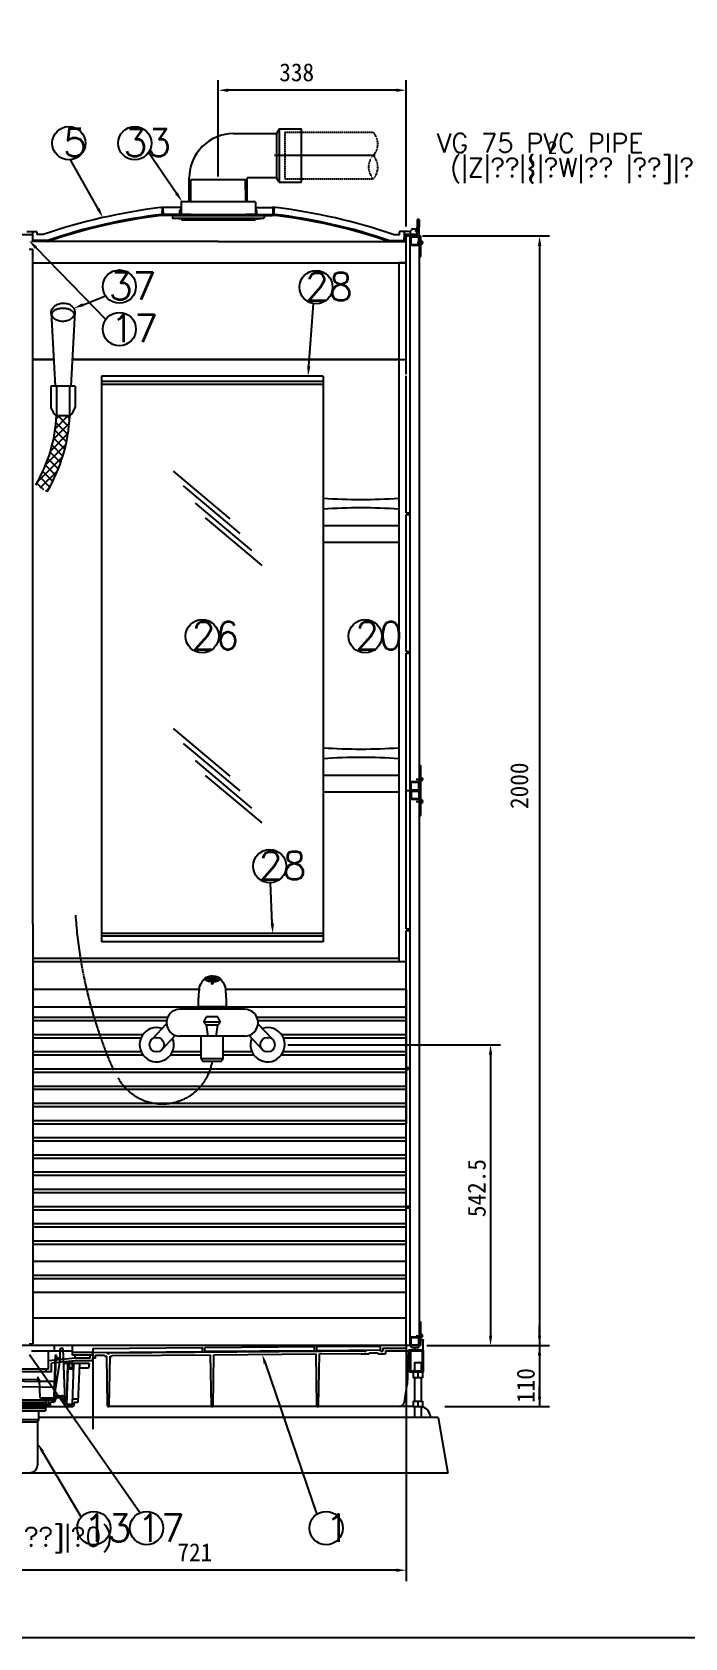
# Model space of a CAD drawing. Header units: inches. Extents: x -1249499 to 290957, y -589671 to 1013543.
# Drawn here: x -871148 to -869970, y 302152 to 305047 of the extents above; entities that cross this region are included whole.
import ezdxf

# ---------------------------------------------------------------- set-up
doc = ezdxf.new("R2010")
doc.units = ezdxf.units.IN
doc.header["$MEASUREMENT"] = 0
doc.linetypes.add('CEN2', pattern=[4.3, 4, -0.15, 0, -0.15])
doc.linetypes.add('DIVIDE', pattern=[1.25, 0.5, -0.25, 0, -0.25, 0, -0.25])
doc.layers.add('DIM', color=1, linetype='Continuous')
doc.layers.add('PARTLIST', color=6, linetype='Continuous')
doc.styles.add('HSG', font='SIMPLEX', dxfattribs={"width": 0.75, "bigfont": 'HSG2'})
doc.styles.get("Standard").update_dxf_attribs({"font": 'DotumChe.ttf'})

# ---------------------------------------------------------------- blocks, each defined once
blk = doc.blocks.new('*X1193')
at = {"color": 0}
for p, q in [((1094, 2525.9), (1098.1, 2530)), ((1095.2, 2511.2), (1114.1, 2530)), ((1119.8, 2507.7), (1097.4, 2530)), ((1118.1, 2525.3), (1113.3, 2530)), ((1123, 2488.5), (1094.7, 2516.9)), ((1128.3, 2467.4), (1096.8, 2498.8)), ((1097.1, 2497.1), (1118.6, 2518.7)), ((1099.5, 2483.7), (1120.2, 2504.4)), ((1102.5, 2470.7), (1122.6, 2490.8)), ((1136.7, 2443), (1100.5, 2479.3)), ((1105.9, 2458.3), (1125.5, 2477.8)), ((1109.8, 2446.3), (1128.9, 2465.3)), ((1151.1, 2412.7), (1106.1, 2457.7)), ((1114.2, 2434.7), (1132.8, 2453.3)), ((1146.8, 2401.1), (1114.8, 2433.1)), ((1118.9, 2423.5), (1137.2, 2441.8)), ((1124, 2412.7), (1142, 2430.7)), ((1129.5, 2402.3), (1147.2, 2420)), ((1140.5, 2397.4), (1152.8, 2409.7)), ((1136.8, 2395.2), (1129.2, 2402.8))]:
    blk.add_line(p, q, dxfattribs=at)
blk = doc.blocks.new('TTC-SL2')
for p, q in [((-2.5, -45), (-2.5, 45)), ((0, 45), (-2.5, 45)), ((5.9, 20), (-6.4, 20)), ((-3.5, 16), (-3.5, 24)), ((5.9, -20), (-6.4, -20)), ((-3.5, -16), (-3.5, -24)), ((0, -45), (-2.5, -45))]:
    blk.add_line(p, q)
at = {"color": 7}
for p, q in [((-3.5, 24), (-2.5, 24)), ((-3.5, 16), (-2.5, 16)), ((-3.5, -16), (-2.5, -16)), ((-3.5, -24), (-2.5, -24))]:
    blk.add_line(p, q, dxfattribs=at)
for centre in [(-2.3, 20), (-2.3, -20)]:
    blk.add_arc(centre, 3.25, 112.3829, 247.6171, dxfattribs=at)

msp = doc.modelspace()

# ---------------------------------------------------------------- linework, layer by layer
at = {"layer": 'DIM'}
msp.add_lwpolyline([(-873198.2, 307814.5), (-866025.2, 307814.5), (-866025.2, 302152.1), (-873198.2, 302152.1)], close=True, dxfattribs=at)
at = {"layer": 'PARTLIST', "color": 4, "linetype": 'Continuous'}
for p, q in [((-870812, 304787.2), (-870812, 304960.6)), ((-870473, 304696.8), (-870473, 304960.6)), ((-870491, 304942.6), (-870794, 304942.6)), ((-870443.6, 304679.8), (-870214.2, 304679.8)), ((-870438.2, 304679.8), (-870214.2, 304679.8)), ((-870232.2, 304661.8), (-870232.2, 302569.2)), ((-870686.6, 303221.7), (-870302.7, 303221.7)), ((-870320.7, 303203.7), (-870320.7, 302697.2)), ((-870232.2, 302697.2), (-870232.2, 302715.2)), ((-870435.7, 302679.2), (-870214.2, 302679.2)), ((-870430.3, 302679.2), (-870302.7, 302679.2)), ((-870232.2, 302587.2), (-870232.2, 302605.2)), ((-870403.4, 302569.2), (-870214.2, 302569.2)), ((-870491, 302274.1), (-871175.7, 302274.1))]:
    msp.add_line(p, q, dxfattribs=at)
at = {"layer": 'PARTLIST'}
for p, q in [((-870702.1, 304872.8), (-870706.9, 304864.5)), ((-870702.1, 304872.8), (-870702.1, 304776.8)), ((-870702.1, 304872.8), (-870662.1, 304872.8)), ((-870662.1, 304776.8), (-870662.1, 304872.8)), ((-870784.3, 304864.5), (-870706.9, 304864.5)), ((-870706.9, 304864.5), (-870706.9, 304785.1)), ((-870864.3, 304741.8), (-870864.3, 304784.5)), ((-870861.5, 304741.8), (-870861.3, 304781.8)), ((-870861.3, 304781.8), (-870762.8, 304781.8)), ((-870762.5, 304741.8), (-870762.8, 304781.8)), ((-870759.8, 304741.8), (-870759.8, 304784.1)), ((-870758.8, 304785.1), (-870706.9, 304785.1)), ((-870702.1, 304776.8), (-870706.9, 304785.1)), ((-870702.1, 304776.8), (-870662.1, 304776.8)), ((-870879, 304731.3), (-870909.1, 304731.3)), ((-870879, 304740.8), (-870879, 304718.8)), ((-870878, 304741.8), (-870746, 304741.8)), ((-870864.3, 304741.8), (-870759.8, 304741.8)), ((-870745, 304740.8), (-870745, 304718.8)), ((-870745, 304731.3), (-870715, 304731.3)), ((-870881.5, 304718.8), (-870911, 304718.8)), ((-870812, 304716.8), (-870909.1, 304716.8)), ((-870881.5, 304718.8), (-870894.5, 304718.8)), ((-870881.5, 304718.8), (-870894.5, 304718.8)), ((-870894.5, 304716.8), (-870729.5, 304716.8)), ((-870894.5, 304716.8), (-870894.5, 304712.3)), ((-870878, 304709.9), (-870894.1, 304711.8)), ((-870893.5, 304711.8), (-870730.1, 304711.8)), ((-870880.2, 304726.8), (-870880.9, 304726.8)), ((-870880.2, 304726.8), (-870880.9, 304726.8)), ((-870861.2, 304718.8), (-870879.5, 304718.8)), ((-870861.2, 304718.8), (-870879.5, 304718.8)), ((-870879.5, 304718.8), (-870812, 304718.8)), ((-870879.5, 304718.8), (-870812, 304718.8)), ((-870878, 304709.9), (-870746, 304709.9)), ((-870747, 304708.5), (-870877, 304708.5)), ((-870812, 304718.8), (-870744.5, 304718.8)), ((-870812, 304718.8), (-870744.5, 304718.8)), ((-870812, 304716.8), (-870715, 304716.8)), ((-870744.5, 304718.8), (-870762.5, 304718.8)), ((-870744.5, 304718.8), (-870762.5, 304718.8)), ((-870762.2, 304718.8), (-870744.5, 304718.8)), ((-870762.2, 304718.8), (-870744.5, 304718.8)), ((-870746, 304709.9), (-870730, 304711.8)), ((-870746, 304709.9), (-870746, 304709.5)), ((-870743.9, 304726.8), (-870743.2, 304726.8)), ((-870743.9, 304726.8), (-870743.2, 304726.8)), ((-870742.5, 304718.8), (-870713, 304718.8)), ((-870729.5, 304716.8), (-870729.5, 304712.3)), ((-871170.6, 304682.8), (-871147.3, 304682.8)), ((-871157.4, 304687.8), (-871140, 304687.8)), ((-871119.9, 304671.8), (-871147.1, 304671.8)), ((-871127.8, 304682.3), (-871138, 304682.3)), ((-870504.2, 304671.8), (-870477, 304671.8)), ((-870496.3, 304682.3), (-870486, 304682.3)), ((-870467.4, 304687.8), (-870484, 304687.8)), ((-870453.5, 304682.8), (-870476.8, 304682.8)), ((-870452, 304679.8), (-870473.9, 304679.8)), ((-870473, 304430.7), (-870473, 304679.2)), ((-870446.5, 304679.2), (-870473, 304679.2)), ((-870466, 302679.2), (-870466, 304679.2)), ((-870460.8, 304692.8), (-870455.8, 304692.8)), ((-870453.4, 304687.8), (-870455.9, 304687.8)), ((-870449, 302679.2), (-870449, 304679.2)), ((-870446.5, 304642.6), (-870446.5, 304679.2)), ((-870445.5, 304671.6), (-870445.5, 304663.6)), ((-871153.5, 304656), (-871146.5, 304656)), ((-871120, 304669.8), (-871149, 304669.8)), ((-871146.5, 303438.9), (-871146.5, 304656)), ((-870812, 304669.8), (-871120, 304669.8)), ((-870812, 304669.8), (-870504, 304669.8)), ((-870504, 304669.8), (-870475, 304669.8)), ((-870441.4, 304667.6), (-870453.1, 304667.6)), ((-870449, 304642.6), (-870446.5, 304642.6)), ((-871146.5, 304631.2), (-870473, 304631.2)), ((-870486, 304631.2), (-870486, 303371.2)), ((-870473, 304631.2), (-870486, 304631.2)), ((-871109, 304457.2), (-871146.5, 304457.2)), ((-871146.5, 304457.2), (-871109, 304457.2)), ((-871075.4, 304457.2), (-870473, 304457.2)), ((-870486, 304457.2), (-871075.4, 304457.2)), ((-870623, 304427.2), (-871023, 304427.2)), ((-871023, 304427.2), (-871023, 303407.2)), ((-870623, 304427.2), (-870623, 303407.2)), ((-870473, 304180.7), (-870473, 304427.7)), ((-870486, 304157.2), (-870623, 304157.2)), ((-870473, 303930.7), (-870473, 304177.7)), ((-870486, 304127.2), (-870623, 304127.2)), ((-870473, 303430.7), (-870473, 303927.7)), ((-870486, 303707.2), (-870623, 303707.2)), ((-870486, 303677.2), (-870623, 303677.2)), ((-871146.5, 303438.9), (-871146.5, 302682.2)), ((-870473, 303180.7), (-870473, 303427.7)), ((-870623, 303407.2), (-871023, 303407.2)), ((-870486, 303377.2), (-871146.5, 303377.2)), ((-870473, 303371.2), (-870486, 303371.2)), ((-870810.1, 303341.9), (-870835.1, 303341.9)), ((-870809.5, 303338.9), (-870835.1, 303338.9)), ((-870846.1, 303321.2), (-871146.5, 303321.2)), ((-870473, 303321.2), (-870799.2, 303321.2)), ((-871146.5, 303290.2), (-870473, 303290.2)), ((-870764.5, 303285.5), (-870881.4, 303285.5)), ((-870847.7, 303290.6), (-870797.7, 303290.6)), ((-870844.7, 303290.6), (-870844.7, 303285.5)), ((-870800.7, 303290.6), (-870800.7, 303285.5)), ((-870930.9, 303232.1), (-870905.5, 303259.3)), ((-870838, 303262.1), (-870833, 303272.1)), ((-870833, 303257.1), (-870838, 303262.1)), ((-870808, 303262.1), (-870838, 303262.1)), ((-870813, 303272.1), (-870833, 303272.1)), ((-870830, 303237.1), (-870833, 303257.1)), ((-870813, 303257.1), (-870833, 303257.1)), ((-870816, 303237.1), (-870813, 303257.1)), ((-870808, 303262.1), (-870813, 303272.1)), ((-870813, 303257.1), (-870808, 303262.1)), ((-870715, 303232.1), (-870740.4, 303259.3)), ((-870915, 303211.4), (-870889.6, 303238.5)), ((-870764.5, 303237.1), (-870881.4, 303237.1)), ((-870843, 303196.2), (-870843, 303237.1)), ((-870803, 303196.2), (-870803, 303237.1)), ((-870730.9, 303211.4), (-870756.3, 303238.5)), ((-870803, 303196.2), (-870843, 303196.2)), ((-870843, 303196.2), (-870839, 303191.2)), ((-870803, 303196.2), (-870807, 303191.2)), ((-870807, 303191.2), (-870839, 303191.2)), ((-870473, 302930.7), (-870473, 303177.7)), ((-870473, 302679.2), (-870473, 302927.7)), ((-870449, 302721.8), (-870446.5, 302721.8)), ((-870446.4, 302680.1), (-870446.5, 302721.8)), ((-871153.5, 302682.2), (-871146.5, 302682.2)), ((-871038.3, 302673.7), (-871038.3, 302528.4)), ((-870449, 302679.2), (-870473, 302679.2)), ((-870454.8, 302696.8), (-870442.5, 302696.8)), ((-870445.4, 302692.8), (-870445.4, 302700.8)), ((-871264.7, 302575.7), (-871122.7, 302575.7)), ((-871263.7, 302572.7), (-871123.7, 302572.7)), ((-871263.7, 302569.2), (-871123.7, 302569.2)), ((-871263.7, 302566.2), (-871123.7, 302566.2)), ((-871263.7, 302561.7), (-871123.7, 302561.7)), ((-871262.7, 302580.2), (-871124.7, 302580.2)), ((-871136.2, 302561.7), (-871136.2, 302545.7)), ((-871135.7, 302571.7), (-871135.7, 302570.2)), ((-871123.7, 302575.7), (-871123.7, 302572.7)), ((-871123.7, 302569.2), (-871123.7, 302566.2)), ((-871123.7, 302566.2), (-871123.7, 302561.7)), ((-871122.7, 302575.7), (-871122.7, 302578.2)), ((-870460.5, 302569.2), (-870443.5, 302569.2)), ((-871251.2, 302545.7), (-871136.2, 302545.7)), ((-871249.2, 302541.7), (-871138.2, 302541.7)), ((-871136.2, 302545.7), (-871138.2, 302541.7)), ((-871138.2, 302541.7), (-871138.2, 302463.2)), ((-870415.5, 302549.2), (-871136.2, 302549.2)), ((-870446, 302549.2), (-870458, 302549.2)), ((-870415.5, 302549.2), (-870397.5, 302449.2)), ((-870397.5, 302449.2), (-872636.6, 302449.2))]:
    msp.add_line(p, q, dxfattribs=at)
at = {"layer": 'PARTLIST', "color": 5, "linetype": 'DIVIDE'}
for p, q in [((-870692.1, 304866.8), (-870532.4, 304866.8)), ((-870692.1, 304866.8), (-870692.1, 304782.9)), ((-870692.1, 304782.9), (-870532.4, 304782.9))]:
    msp.add_line(p, q, dxfattribs=at)
at = {"layer": 'PARTLIST', "color": 1, "linetype": 'CEN2'}
msp.add_line((-870529.2, 304824.8), (-870710.5, 304824.8), dxfattribs=at)
at = {"layer": 'PARTLIST', "color": 7}
for p, q in [((-870913, 304718.7), (-870912.8, 304730.8)), ((-870911, 304718.8), (-870911.2, 304730.8)), ((-870713, 304718.8), (-870712.8, 304730.8)), ((-870711, 304718.7), (-870711.2, 304730.8)), ((-870881.5, 304718.8), (-870881.4, 304726.4)), ((-870881.5, 304718.8), (-870881.4, 304726.4)), ((-870879, 304726.8), (-870880.9, 304726.8)), ((-870879, 304726.8), (-870880.9, 304726.8)), ((-870879.5, 304718.8), (-870879.7, 304726.4)), ((-870879.5, 304718.8), (-870879.7, 304726.4)), ((-870743.2, 304726.8), (-870745, 304726.8)), ((-870743.2, 304726.8), (-870745, 304726.8)), ((-870744.5, 304718.8), (-870744.4, 304726.4)), ((-870744.5, 304718.8), (-870744.4, 304726.4)), ((-870742.5, 304718.8), (-870742.7, 304726.4)), ((-870742.5, 304718.8), (-870742.7, 304726.4)), ((-870453, 304709.8), (-870453.5, 304682.8)), ((-870449.5, 304709.8), (-870453, 304709.8)), ((-870449.5, 304709.8), (-870450, 304681.8)), ((-871147.5, 304687.8), (-871147.4, 304682.8)), ((-871147.3, 304682.8), (-871147.1, 304671.8)), ((-870476.8, 304682.8), (-870477, 304671.8)), ((-870476.5, 304687.8), (-870476.6, 304682.8)), ((-870473.9, 304679.8), (-870474, 304670.8)), ((-870465.5, 304688.2), (-870465.4, 304682.8)), ((-870463.4, 304691.4), (-870464.7, 304689.3)), ((-870455.8, 304692.8), (-870455.9, 304687.8)), ((-870445.5, 304663.6), (-870446.5, 304663.6)), ((-871113.3, 304541.2), (-871106.5, 304408.8)), ((-871071, 304543.3), (-871077.9, 304408.8)), ((-870473, 303680.2), (-870449, 303680.2)), ((-870486, 303377.2), (-871146.5, 303377.2)), ((-870473, 303371.2), (-871146.5, 303371.2)), ((-870473, 303321.2), (-870473, 303377.2)), ((-870846.1, 303321.2), (-871146.5, 303321.2)), ((-870473, 303321.2), (-870799.2, 303321.2)), ((-871146.5, 302729.2), (-870473, 302729.2)), ((-871080.6, 302679.2), (-872073.1, 302679.2)), ((-871080.8, 302679.2), (-871311.9, 302679.2)), ((-870471.5, 302679.2), (-871149, 302679.2)), ((-871108.2, 302679.2), (-871108.2, 302669.2)), ((-871097.5, 302656.2), (-871097.1, 302673.2)), ((-871093.4, 302674.2), (-871096.1, 302674.2)), ((-871092.4, 302673.3), (-871089.2, 302580.2)), ((-871075.3, 302661.7), (-871075.3, 302679.2)), ((-870515, 302674.3), (-870473.1, 302674.7)), ((-870515, 302674.3), (-870515, 302669.3)), ((-870473, 302679.2), (-870473.1, 302674.7)), ((-870446.5, 302679.2), (-870471.5, 302679.2)), ((-870463, 302675.2), (-870464.5, 302679.2)), ((-870451, 302675.2), (-870463, 302675.2)), ((-870458.2, 302674), (-870458.2, 302675.2)), ((-870455.8, 302674), (-870458.2, 302674)), ((-870455.8, 302674), (-870455.8, 302675.2)), ((-870451, 302675.2), (-870449.5, 302679.2)), ((-870446.5, 302679.2), (-870446.5, 302689.2)), ((-870442, 302689.2), (-870446.5, 302689.2)), ((-870445.4, 302700.8), (-870446.4, 302700.8)), ((-870445.4, 302692.8), (-870446.4, 302692.8)), ((-870442, 302671.2), (-870442, 302689.2)), ((-871075.3, 302669.2), (-871149, 302669.2)), ((-871118.2, 302651.7), (-871118.2, 302669.2)), ((-871070.3, 302656.7), (-871118.2, 302651.7)), ((-871070.1, 302651.7), (-871113.2, 302647.2)), ((-871106.5, 302660.7), (-871109, 302585.7)), ((-871097.5, 302656.2), (-871109, 302584.6)), ((-871105, 302659.2), (-871106.8, 302605.7)), ((-871104, 302661.2), (-871106, 302661.2)), ((-871103.5, 302659.7), (-871104.5, 302659.7)), ((-871103.5, 302656.4), (-871103.5, 302660.7)), ((-871097.7, 302656.2), (-871103.3, 302656.2)), ((-871084.6, 302646.7), (-871091.4, 302646.7)), ((-871085.4, 302577.8), (-871083.2, 302645.7)), ((-871082.9, 302638.2), (-871083.1, 302645.3)), ((-871080.3, 302638.7), (-871080.3, 302650.6)), ((-871045.1, 302646.7), (-871079.3, 302646.7)), ((-871038.3, 302666.7), (-871075.3, 302666.7)), ((-871070.3, 302661.7), (-871075.3, 302661.7)), ((-871075.3, 302638.7), (-871075.3, 302651.2)), ((-871075.1, 302574.2), (-871072.5, 302645.3)), ((-871070.3, 302656.7), (-871070.3, 302661.7)), ((-871038.3, 302661.7), (-871070.3, 302661.7)), ((-871043.3, 302656.7), (-871070.3, 302656.7)), ((-871038.3, 302651.7), (-871070.1, 302651.7)), ((-871062.7, 302646.7), (-871065.2, 302576.7)), ((-871045.1, 302646.7), (-871046.1, 302638.2)), ((-871043.3, 302656.7), (-871043.3, 302661.7)), ((-871038.3, 302666.7), (-870840.3, 302668.7)), ((-871038.3, 302661.7), (-871038.3, 302666.7)), ((-871038.3, 302651.7), (-871038.3, 302656.7)), ((-871033.3, 302656.7), (-871038.3, 302656.7)), ((-871033.3, 302661.8), (-871017.3, 302661.9)), ((-871033.3, 302656.7), (-871033.3, 302661.8)), ((-871017.3, 302659.9), (-871013.3, 302659.9)), ((-871011.8, 302570.7), (-871013.3, 302659.9)), ((-871012.3, 302664.9), (-871008.3, 302665)), ((-871008.8, 302570.7), (-871007.3, 302660)), ((-871008.3, 302666), (-870549, 302670)), ((-871007.3, 302660), (-871003.3, 302660)), ((-871003.3, 302661), (-870825.9, 302662.6)), ((-870836.3, 302668.8), (-870638.3, 302670.5)), ((-870824.4, 302570.7), (-870825.9, 302662.6)), ((-870821.5, 302570.7), (-870820, 302662.6)), ((-870820, 302662.6), (-870635.4, 302664.3)), ((-870633.9, 302570.7), (-870635.5, 302664.5)), ((-870634.3, 302670.5), (-870519, 302671.3)), ((-870631, 302570.7), (-870629.5, 302664.5)), ((-870629.5, 302664.3), (-870554, 302665)), ((-870554, 302665), (-870554, 302664)), ((-870554, 302664), (-870540, 302664.1)), ((-870549, 302670), (-870549, 302669)), ((-870549, 302669), (-870545, 302669)), ((-870545, 302671), (-870545, 302669)), ((-870540, 302666.1), (-870524, 302666.2)), ((-870540, 302666.1), (-870540, 302664.1)), ((-870524, 302666.2), (-870524, 302664.2)), ((-870524, 302664.2), (-870510, 302664.4)), ((-870519, 302671.3), (-870519, 302669.3)), ((-870519, 302669.3), (-870515, 302669.3)), ((-870510, 302669.4), (-870468.9, 302669.7)), ((-870510, 302669.4), (-870510, 302664.4)), ((-870468.7, 302671.2), (-870470.9, 302609.2)), ((-870442, 302671.2), (-870468.7, 302671.2)), ((-870467, 302671.2), (-870467, 302631.2)), ((-870444.1, 302669.1), (-870464.9, 302669.1)), ((-870464.9, 302669.1), (-870464.9, 302633.3)), ((-870458, 302648.7), (-870446, 302648.7)), ((-870458, 302648.7), (-870458, 302633.3)), ((-870446, 302648.7), (-870446, 302633.3)), ((-870444.1, 302669.1), (-870444.1, 302633.3)), ((-870442, 302671.2), (-870442, 302631.2)), ((-871293, 302620.4), (-871135.9, 302617.8)), ((-871113.2, 302631.7), (-871273, 302631.7)), ((-871118.2, 302636.7), (-871268, 302636.7)), ((-871123.2, 302631.9), (-871263.2, 302631.9)), ((-871237.5, 302616.5), (-871135.8, 302614.7)), ((-871133.3, 302585.7), (-871134.4, 302616.3)), ((-871123.2, 302636.7), (-871123.2, 302631.9)), ((-871085.1, 302573.7), (-871082.8, 302637.7)), ((-871074.3, 302636.7), (-871081.4, 302636.7)), ((-871075.3, 302638.7), (-871080.3, 302638.7)), ((-871046.1, 302638.2), (-871063, 302638.2)), ((-870442, 302631.2), (-870467, 302631.2)), ((-870444.1, 302633.3), (-870464.9, 302633.3)), ((-870460.5, 302631.2), (-870460.5, 302621.2)), ((-870443.5, 302621.2), (-870460.5, 302621.2)), ((-870458, 302621.2), (-870458, 302579.2)), ((-870452, 302631.2), (-870452, 302621.2)), ((-870446, 302621.2), (-870446, 302579.2)), ((-870443.5, 302631.2), (-870443.5, 302621.2)), ((-871293.2, 302607.6), (-871134, 302604.9)), ((-871109.5, 302614.2), (-871132.9, 302614.2)), ((-871132.6, 302604.7), (-871109.9, 302604.3)), ((-871108.4, 302604.2), (-871108.4, 302604.2)), ((-871108, 302614.2), (-871108.1, 302614.2)), ((-871104.1, 302588.8), (-871094.3, 302588.8)), ((-870475.9, 302577.6), (-870470.9, 302609.2)), ((-872566.8, 302569.2), (-871076.6, 302569.2)), ((-871118.7, 302569.2), (-871273.7, 302569.2)), ((-871118.7, 302569.2), (-871273.7, 302569.2)), ((-871117.2, 302580.7), (-871270.2, 302580.7)), ((-871146.2, 302569.7), (-871194.2, 302569.7)), ((-871136.2, 302569.4), (-871146.2, 302569.4)), ((-871136.2, 302569.4), (-871136.2, 302572.2)), ((-871118.7, 302572.7), (-871135.7, 302572.7)), ((-871110.5, 302584.2), (-871131.8, 302584.2)), ((-871110.2, 302580.7), (-871117.2, 302580.7)), ((-871110.2, 302577.2), (-871114.7, 302577.2)), ((-871109.1, 302583.9), (-871109.2, 302581.7)), ((-871109.1, 302583.9), (-871109.2, 302581.7)), ((-871105.6, 302584.3), (-871105.7, 302581.6)), ((-871104.6, 302585.3), (-871093.8, 302585.3)), ((-871092.8, 302584.3), (-871092.7, 302580.1)), ((-871088.7, 302574), (-871088.7, 302574.6)), ((-871086.8, 302578.8), (-871087.7, 302578.8)), ((-871085.2, 302574.2), (-871085.3, 302577.3)), ((-871076.6, 302572.7), (-871083.7, 302572.7)), ((-871076.6, 302569.2), (-871083.7, 302569.2)), ((-871065, 302582.7), (-871073.3, 302582.7)), ((-871071.6, 302574), (-871071.5, 302575.8)), ((-871065.2, 302576.7), (-871070.5, 302576.7)), ((-870460.5, 302569.2), (-871010.3, 302569.2)), ((-870460.5, 302579.2), (-870443.5, 302579.2)), ((-870460.5, 302579.2), (-870460.5, 302569.2)), ((-870460.5, 302569.2), (-870443.5, 302569.2)), ((-870458, 302569.2), (-870458, 302549.2)), ((-870452, 302579.2), (-870452, 302569.2)), ((-870446, 302569.2), (-870446, 302549.2)), ((-870443.5, 302579.2), (-870443.5, 302569.2)), ((-870446, 302549.2), (-870458, 302549.2))]:
    msp.add_line(p, q, dxfattribs=at)
at = {"layer": 'PARTLIST', "color": 4}
for p, q in [((-871139, 304683.3), (-871139, 304686.8)), ((-870485, 304683.3), (-870485, 304686.8)), ((-870465, 304663.2), (-870465, 304679.2)), ((-870463.8, 304678), (-870450.2, 304678)), ((-870463.8, 304664.4), (-870463.8, 304678)), ((-870450.2, 304664.4), (-870450.2, 304678)), ((-870465, 304663.2), (-870449, 304663.2)), ((-870463.8, 304664.4), (-870450.2, 304664.4)), ((-870623, 304412.2), (-871023, 304412.2)), ((-870465, 303696.2), (-870449, 303696.2)), ((-870465, 303680.2), (-870465, 303696.2)), ((-870463.8, 303695), (-870450.2, 303695)), ((-870463.8, 303681.4), (-870463.8, 303695)), ((-870450.2, 303681.4), (-870450.2, 303695)), ((-870465, 303680.2), (-870465, 303664.2)), ((-870465, 303664.2), (-870449, 303664.2)), ((-870463.8, 303681.4), (-870450.2, 303681.4)), ((-870463.8, 303679), (-870450.2, 303679)), ((-870463.8, 303679), (-870463.8, 303665.4)), ((-870463.8, 303665.4), (-870450.2, 303665.4)), ((-870450.2, 303679), (-870450.2, 303665.4)), ((-870623, 303422.2), (-871023, 303422.2)), ((-870473, 302679.2), (-870473, 302254.3)), ((-870465, 302695.2), (-870449, 302695.2)), ((-870465, 302679.2), (-870465, 302695.2)), ((-870463.8, 302694), (-870450.2, 302694)), ((-870463.8, 302680.4), (-870463.8, 302694)), ((-870463.8, 302680.4), (-870450.2, 302680.4)), ((-870450.2, 302680.4), (-870450.2, 302694))]:
    msp.add_line(p, q, dxfattribs=at)
at = {"layer": 'PARTLIST', "color": 1}
for p, q in [((-870623, 304417.2), (-871023, 304417.2)), ((-870623, 303417.2), (-871023, 303417.2)), ((-871146.5, 303079.2), (-870473, 303079.2)), ((-871146.5, 302831.2), (-870473, 302831.2))]:
    msp.add_line(p, q, dxfattribs=at)
at = {"layer": 'PARTLIST', "color": 7, "linetype": 'Continuous'}
for p, q in [((-871070.2, 304408.8), (-871114.2, 304408.8)), ((-871114.2, 304408.8), (-871114.2, 304370.4)), ((-871104.2, 304408.8), (-871104.2, 304355.1)), ((-871080.2, 304408.8), (-871080.2, 304355.1)), ((-871070.2, 304408.8), (-871070.2, 304370.5)), ((-871080.2, 304355.4), (-871104.2, 304355.4)), ((-870473, 303321.2), (-870473, 303079.2)), ((-871118.2, 302636.7), (-871118.2, 302651.7)), ((-871113.2, 302631.7), (-871113.2, 302647.2)), ((-871017.3, 302659.9), (-871017.3, 302661.9)), ((-871012.3, 302664.9), (-871012.3, 302666.9)), ((-871008.3, 302665), (-871008.3, 302666)), ((-871003.3, 302660), (-871003.3, 302661)), ((-871137.2, 302614.8), (-871137.2, 302622.8)), ((-871146.2, 302569.4), (-871146.2, 302569.7)), ((-871118.2, 302573.2), (-871118.2, 302579.7)), ((-871114.7, 302573.2), (-871114.7, 302577.2))]:
    msp.add_line(p, q, dxfattribs=at)
at = {"layer": 'PARTLIST', "color": 11}
for p, q in [((-870893.4, 304255.7), (-870791.3, 304170.1)), ((-870875.3, 304229.1), (-870773.1, 304143.5)), ((-870853.9, 304198.2), (-870751.8, 304112.6)), ((-870835.8, 304171.5), (-870733.7, 304085.9)), ((-870893.4, 303791.5), (-870791.3, 303705.9)), ((-870875.3, 303764.8), (-870773.1, 303679.2)), ((-870853.9, 303733.9), (-870751.8, 303648.3)), ((-870835.8, 303707.3), (-870733.7, 303621.6))]:
    msp.add_line(p, q, dxfattribs=at)
at = {"layer": 'PARTLIST', "linetype": 'ByBlock'}
for p, q in [((-870473, 304180.7), (-870466, 304180.7)), ((-870473, 304177.7), (-870466, 304177.7)), ((-870473, 303930.7), (-870466, 303930.7)), ((-870473, 303927.7), (-870466, 303927.7)), ((-870473, 303430.7), (-870466, 303430.7)), ((-870473, 303427.7), (-870466, 303427.7)), ((-870473, 303180.7), (-870466, 303180.7)), ((-870473, 303177.7), (-870466, 303177.7)), ((-870473, 302930.7), (-870466, 302930.7)), ((-870473, 302927.7), (-870466, 302927.7))]:
    msp.add_line(p, q, dxfattribs=at)
at = {"layer": 'PARTLIST', "color": 45}
for p, q in [((-871146.5, 303271.2), (-870903.5, 303271.2)), ((-871146.5, 303271.2), (-870903.5, 303271.2)), ((-871146.5, 303265.2), (-870905.3, 303265.2)), ((-871146.5, 303265.2), (-870905.3, 303265.2)), ((-870742.4, 303271.2), (-870473, 303271.2)), ((-870742.4, 303271.2), (-870577, 303271.2)), ((-870740.6, 303265.2), (-870473, 303265.2)), ((-870740.6, 303265.2), (-870577, 303265.2)), ((-871146.5, 303240.2), (-870947.8, 303240.2)), ((-871146.5, 303240.2), (-870947.8, 303240.2)), ((-871146.5, 303234.2), (-870951.3, 303234.2)), ((-871146.5, 303234.2), (-870951.3, 303234.2)), ((-870698.1, 303240.2), (-870577, 303240.2)), ((-870698.1, 303240.2), (-870473, 303240.2)), ((-870694.6, 303234.2), (-870577, 303234.2)), ((-870694.6, 303234.2), (-870473, 303234.2)), ((-871146.5, 303209.2), (-870951.3, 303209.2)), ((-871146.5, 303209.2), (-870951.3, 303209.2)), ((-871146.5, 303203.2), (-870947.8, 303203.2)), ((-871146.5, 303203.2), (-870947.8, 303203.2)), ((-870898.1, 303203.2), (-870843, 303203.2)), ((-870898.1, 303203.2), (-870843, 303203.2)), ((-870898.1, 303203.2), (-870843, 303203.2)), ((-870898.1, 303203.2), (-870843, 303203.2)), ((-870894.6, 303209.2), (-870843, 303209.2)), ((-870894.6, 303209.2), (-870843, 303209.2)), ((-870894.6, 303209.2), (-870843, 303209.2)), ((-870894.6, 303209.2), (-870843, 303209.2)), ((-870803, 303209.2), (-870751.3, 303209.2)), ((-870803, 303209.2), (-870751.3, 303209.2)), ((-870803, 303209.2), (-870751.3, 303209.2)), ((-870803, 303209.2), (-870751.3, 303209.2)), ((-870803, 303203.2), (-870747.8, 303203.2)), ((-870803, 303203.2), (-870747.8, 303203.2)), ((-870803, 303203.2), (-870747.8, 303203.2)), ((-870803, 303203.2), (-870747.8, 303203.2)), ((-870698.1, 303203.2), (-870577, 303203.2)), ((-870698.1, 303203.2), (-870473, 303203.2)), ((-870694.6, 303209.2), (-870577, 303209.2)), ((-870694.6, 303209.2), (-870473, 303209.2)), ((-871146.5, 303178.2), (-870473, 303178.2)), ((-871146.5, 303172.2), (-870473, 303172.2)), ((-871146.5, 303147.2), (-870473, 303147.2)), ((-871146.5, 303141.2), (-870473, 303141.2)), ((-871146.5, 303116.2), (-870473, 303116.2)), ((-871146.5, 303110.2), (-870473, 303110.2)), ((-871146.5, 303054.2), (-870473, 303054.2)), ((-871146.5, 303048.2), (-870473, 303048.2)), ((-871146.5, 303023.2), (-870473, 303023.2)), ((-871146.5, 303017.2), (-870473, 303017.2)), ((-871146.5, 302992.2), (-870473, 302992.2)), ((-871146.5, 302986.2), (-870473, 302986.2)), ((-871146.5, 302961.2), (-870473, 302961.2)), ((-871146.5, 302955.2), (-870473, 302955.2)), ((-871146.5, 302930.2), (-870473, 302930.2)), ((-871146.5, 302924.2), (-870473, 302924.2)), ((-871146.5, 302899.2), (-870473, 302899.2)), ((-871146.5, 302893.2), (-870473, 302893.2)), ((-871146.5, 302868.2), (-870473, 302868.2)), ((-871146.5, 302862.2), (-870473, 302862.2)), ((-871146.5, 302806.2), (-870473, 302806.2)), ((-871146.5, 302800.2), (-870473, 302800.2)), ((-871146.5, 302775.2), (-870473, 302775.2)), ((-871038.3, 302673.7), (-870840.3, 302675.7)), ((-870840.3, 302667.7), (-870840.3, 302675.7)), ((-870836.3, 302675.8), (-870638.3, 302677.5)), ((-870836.3, 302667.8), (-870836.3, 302675.8)), ((-870638.3, 302669.5), (-870638.3, 302677.5)), ((-870634.3, 302677.5), (-870519, 302678.3)), ((-870634.3, 302669.5), (-870634.3, 302677.5)), ((-870519, 302669.3), (-870519, 302678.3))]:
    msp.add_line(p, q, dxfattribs=at)
at = {"layer": 'PARTLIST', "color": 1, "linetype": 'Continuous'}
msp.add_line((-871146.5, 303085.2), (-870473, 303085.2), dxfattribs=at)
at = {"layer": 'PARTLIST', "color": 7, "linetype": 'ByBlock'}
for p, q in [((-871114.9, 302580.7), (-871114.9, 302580.7)), ((-871113.7, 302580.7), (-871113.7, 302580.7)), ((-871113.7, 302580.7), (-871113.7, 302580.7)), ((-871113.7, 302577.2), (-871113.7, 302577.2))]:
    msp.add_line(p, q, dxfattribs=at)
at = {"layer": 'PARTLIST'}
for points in [[(-871071, 304543.3, -0.122728), (-871072.2, 304537.2, -0.10545), (-871076.6, 304531.4, -0.08767), (-871083.1, 304527.5, -0.078231), (-871091.3, 304525.8, -0.078231), (-871099.7, 304526.7, -0.08767), (-871106.5, 304529.8, -0.10545), (-871111.5, 304535.2, -0.122728), (-871113.3, 304541.2, -0.122728), (-871112.1, 304547.3, -0.10545), (-871107.7, 304553.2, -0.08767), (-871101.2, 304557, -0.078231), (-871093, 304558.8, -0.078231), (-871084.6, 304557.9, -0.08767), (-871077.8, 304554.7, -0.10545), (-871072.8, 304549.4, -0.122728)], [(-870809.2, 303340, -0.201357), (-870810, 303338.3, -0.097785), (-870813.2, 303336.3, -0.054876), (-870817.1, 303335.2, -0.041727), (-870822.5, 303334.9, -0.041727), (-870827.9, 303335.4, -0.054876), (-870831.8, 303336.6, -0.097785), (-870834.9, 303338.8, -0.201357), (-870835.6, 303340.5, -0.201357), (-870834.8, 303342.2, -0.097785), (-870831.7, 303344.2, -0.054876), (-870827.7, 303345.3, -0.041727), (-870822.3, 303345.6, -0.041727), (-870816.9, 303345, -0.054876), (-870813, 303343.8, -0.097785), (-870809.9, 303341.7, -0.201357)]]:
    msp.add_lwpolyline(points, format="xyb", close=True, dxfattribs=at)
for points in [[(-871112.6, 304537.7, -0.154021), (-871111.3, 304541.9, -0.106832), (-871106.7, 304546.2, -0.07356), (-871100.5, 304548.8, -0.060096), (-871092.3, 304549.8, -0.060096), (-871084.2, 304548.8, -0.07356), (-871077.9, 304546.3, -0.106832), (-871073.3, 304542, -0.154021), (-871071.9, 304537.8, -0.154021)], [(-870847.7, 303290.6, -0.028712), (-870845.7, 303325.6, -0.083339), (-870840.3, 303336.5, -0.076478), (-870834.5, 303342.5, -0.082442)], [(-870810.4, 303342.2, -0.0714), (-870805, 303336.5, -0.083339), (-870799.7, 303325.6, -0.028712), (-870797.7, 303290.6, -0.044659)]]:
    msp.add_lwpolyline(points, format="xyb", dxfattribs=at)
at = {"layer": 'PARTLIST', "color": 4, "linetype": 'Continuous'}
for points in [[(-871028.9, 304728.7, 0), (-871078.6, 304817.2, 0)], [(-870887.5, 304756.7, 0), (-870937.8, 304830.3, 0)], [(-871141.2, 304658.9, 0), (-871014.9, 304529.5, 0)], [(-871056.1, 304555.9, 0), (-871015.5, 304571.9, 0)], [(-870648.7, 304445.2, 0), (-870640.4, 304557.9, 0)], [(-870714.5, 303440.2, 0), (-870717.9, 303513.6, 0)], [(-871152.4, 302663.3, 0), (-870952.9, 302377.8, 0)], [(-870727.1, 302646.4, 0), (-870634.4, 302374.9, 0)], [(-871129.1, 302487.8, 0), (-871059.3, 302369.7, 0)]]:
    msp.add_polyline3d(points, dxfattribs=at)
at = {"layer": 'PARTLIST'}
for centre, radius in [((-871081.7, 304847.1), 30), ((-870962.7, 304847.1), 30), ((-870990.5, 304588.5), 30), ((-870635.6, 304587.5), 30), ((-870990.5, 304512), 30), ((-870841, 303958.1), 30), ((-870547, 303958.1), 30), ((-870719.2, 303543.6), 30), ((-870822.7, 303331.9), 1.02), ((-870923, 303221.7), 13.1), ((-870723, 303221.7), 13.1), ((-871036.7, 302350.1), 30), ((-870941.4, 302350.1), 30), ((-870617.5, 302350.1), 30)]:
    msp.add_circle(centre, radius, dxfattribs=at)
for centre, radius, start, end in [((-870784.3, 304784.5), 80, 90, 180), ((-870758.8, 304784.1), 1, 90, 180), ((-870796.1, 303723.6), 1014.5, 96.829, 109.0811), ((-870909.1, 304666.8), 64.5, 92.8973, 96.829), ((-870909.1, 304666.8), 64.5, 92.3762, 92.8973), ((-870909.1, 304666.8), 64.5, 90, 92.3762), ((-870878, 304740.8), 1, 90, 180), ((-870746, 304740.8), 1, 0, 90), ((-870715, 304666.8), 64.5, 87.6238, 90), ((-870715, 304666.8), 64.5, 87.1027, 87.6238), ((-870715, 304666.8), 64.5, 83.171, 87.1027), ((-870827.9, 303723.6), 1014.5, 70.9189, 83.171), ((-870796.1, 303723.6), 1002, 96.7001, 108.85), ((-870796.1, 303723.6), 1000, 96.829, 108.8406), ((-870909.1, 304666.8), 50, 90, 96.829), ((-870894, 304712.3), 0.5, 180, 263.1915), ((-870877, 304709.5), 1, 180, 270), ((-870747, 304709.5), 1, 270, 0), ((-870730, 304712.3), 0.5, 276.8085, 0), ((-870715, 304666.8), 50, 83.171, 90), ((-870827.9, 303723.6), 1002, 71.15, 83.2999), ((-870827.9, 303723.6), 1000, 71.1594, 83.171), ((-871120, 304672.8), 3, 270, 288.8406), ((-870504, 304672.8), 3, 251.1594, 270), ((-870881.4, 303261.3), 24.2, 90, 270), ((-870764.5, 303261.3), 24.2, 270, 90), ((-870923, 303221.7), 31, 71.5548, 22.3995), ((-870723, 303221.7), 31, 157.6005, 108.4452), ((-871134.7, 302571.7), 1, 90, 180), ((-871134.7, 302570.2), 1, 180, 270), ((-871124.7, 302578.2), 2, 0, 90), ((-870450.7, 302548.7), 21.7, 1.2946, 70.4379), ((-871151.2, 302463.2), 13, 270, 0)]:
    msp.add_arc(centre, radius, start, end, dxfattribs=at)
at = {"layer": 'PARTLIST', "color": 5, "linetype": 'DIVIDE'}
for centre, start, end in [((-870554.8, 304845.8), 316.8201, 43.1799), ((-870510.1, 304803.9), 136.8201, 223.1799), ((-870554.8, 304803.9), 316.8201, 43.1799)]:
    msp.add_arc(centre, 30.7, start, end, dxfattribs=at)
at = {"layer": 'PARTLIST', "color": 7}
for centre, radius, start, end in [((-870912.3, 304730.8), 0.5, 92.8973, 179), ((-870911.7, 304730.8), 0.5, 1, 92.3762), ((-870712.3, 304730.8), 0.5, 87.6238, 179), ((-870711.7, 304730.8), 0.5, 1, 87.1027), ((-870880.9, 304726.3), 0.5, 90, 179), ((-870880.9, 304726.3), 0.5, 90, 179), ((-870880.2, 304726.3), 0.5, 1, 90), ((-870880.2, 304726.3), 0.5, 1, 90), ((-870743.9, 304726.3), 0.5, 90, 179), ((-870743.9, 304726.3), 0.5, 90, 179), ((-870743.2, 304726.3), 0.5, 1, 90), ((-870743.2, 304726.3), 0.5, 1, 90), ((-871140, 304686.8), 1, 0, 90), ((-871138, 304683.3), 1, 180, 270), ((-870486, 304683.3), 1, 270, 0), ((-870484, 304686.8), 1, 90, 180), ((-870475, 304670.8), 1, 270, 359), ((-870472.9, 304678.8), 1, 90, 179), ((-870467.2, 304690.8), 3, 270, 329.0362), ((-870460.8, 304689.8), 3, 90, 149.0362), ((-870452, 304681.8), 2, 270, 359), ((-870446.6, 304667.6), 3.25, 292.3829, 67.6171), ((-871370.7, 304367.6), 266.8, 329.2836, 357.5882), ((-871370.7, 304367.6), 290.8, 329.2836, 357.5882), ((-870554.5, 305144.4), 939.7, 265.8197, 274.1803), ((-870554.5, 303250), 939.7, 85.8197, 94.1803), ((-870554.5, 304694.4), 939.7, 265.8197, 274.1803), ((-870554.5, 302800), 939.7, 85.8197, 94.1803), ((-870472.2, 303379.2), 1.25, 126.8699, 233.1301), ((-870472.2, 303329.2), 1.25, 126.8699, 233.1301), ((-870472.2, 303279.2), 1.25, 126.8699, 233.1301), ((-870472.2, 303229.2), 1.25, 126.8699, 233.1301), ((-870472.2, 303179.2), 1.25, 126.8699, 233.1301), ((-870472.2, 303129.2), 1.25, 126.8699, 233.1301), ((-871096.1, 302673.2), 1, 90, 178.8746), ((-871093.4, 302673.2), 1, 2, 90), ((-870471.5, 302677.7), 1.5, 90, 178), ((-870446.6, 302696.8), 3.25, 292.3829, 67.6171), ((-871106, 302660.7), 0.5, 90, 178.0497), ((-871104.5, 302659.2), 0.5, 90, 178.0721), ((-871104, 302660.7), 0.5, 0.6, 90), ((-871103.3, 302656.4), 0.2, 180.6, 270), ((-871097.7, 302656.4), 0.2, 270, 358.8746), ((-871084.6, 302645.2), 1.5, 2, 90), ((-871079.3, 302648.2), 1.5, 180, 270), ((-871071, 302645.2), 1.5, 90, 178), ((-871071, 302645.2), 1.5, 90, 178), ((-871135.9, 302616.3), 1.5, 2, 89.0236), ((-871135.8, 302613.2), 1.5, 2, 89.0236), ((-871132.9, 302615.7), 1.5, 182, 270), ((-871109.5, 302615.7), 1.5, 270, 346.5133), ((-871081.4, 302638.2), 1.5, 182, 270), ((-871074.3, 302638.2), 1.5, 270, 358), ((-871132.6, 302606.2), 1.5, 182, 269.0236), ((-871131.8, 302585.7), 1.5, 182, 270), ((-871110.5, 302585.7), 1.5, 270, 358.0497), ((-871109.8, 302605.8), 1.5, 269.0236, 358.0497), ((-871104.1, 302583.8), 5, 90, 178.0497), ((-871108.3, 302605.8), 1.5, 269.0236, 358.0721), ((-871094.3, 302583.8), 5, 2, 90), ((-871135.7, 302572.2), 0.5, 90, 179), ((-871118.7, 302573.2), 4, 270, 0), ((-871118.7, 302573.2), 0.5, 270, 0), ((-871117.2, 302579.7), 1, 90, 180), ((-871110.2, 302581.7), 1, 270, 358.0497), ((-871110.2, 302581.7), 4.5, 270, 358), ((-871104.6, 302584.3), 1, 90, 178), ((-871093.8, 302584.3), 1, 2, 90), ((-871087.7, 302580.3), 5, 182, 250.3508), ((-871089.7, 302574.6), 1, 2, 70.3508), ((-871087.7, 302580.3), 1.5, 182, 270), ((-871083.7, 302574.2), 5, 182, 270), ((-871086.8, 302577.3), 1.5, 2, 90), ((-871083.7, 302574.2), 1.5, 182, 270), ((-871076.6, 302574.2), 1.5, 270, 358), ((-871076.6, 302574.2), 5, 270, 358), ((-871073.3, 302581.2), 1.5, 90, 178), ((-871070.5, 302575.7), 1, 90, 178), ((-871010.3, 302570.7), 1.5, 180.9625, 359.0375), ((-870823, 302570.7), 1.5, 180.9625, 359.0375), ((-870632.5, 302570.7), 1.5, 180.9625, 359.0375), ((-870485.8, 302579.2), 10, 270, 350.9141)]:
    msp.add_arc(centre, radius, start, end, dxfattribs=at)
at = {"layer": 'PARTLIST', "color": 7, "linetype": 'Continuous'}
for centre, start, end in [((-871073.5, 304385.9), 200.7355, 225.1377), ((-871110.9, 304385.9), 314.8623, 339.2645)]:
    msp.add_arc(centre, 43.5, start, end, dxfattribs=at)
at = {"layer": 'PARTLIST', "color": 2, "linetype": 'CEN2'}
for centre, radius, start, end in [((-870236.1, 303511.4), 835.5, 183.8723, 203.6775), ((-870913, 303206.6), 91.6, 209.3307, 349.3951)]:
    msp.add_arc(centre, radius, start, end, dxfattribs=at)
at = {"layer": 'PARTLIST', "color": 7, "linetype": 'ByBlock'}
for p in [(-871096.2, 302674.2), (-870473, 302679.2), (-870442, 302689.2), (-870442, 302689.2), (-870442, 302689.2), (-870442, 302689.2), (-871106, 302661.2), (-871146.2, 302569.7), (-871136.2, 302572.6), (-871136.2, 302572.2), (-871136.2, 302569.4), (-871118.3, 302572.9), (-871118.2, 302573.2), (-871118.2, 302573.2), (-871117.9, 302580.4)]:
    msp.add_point(p, dxfattribs=at)
at = {"layer": 'PARTLIST', "color": 0, "linetype": 'ByBlock'}
msp.add_point((-870473, 302679.2), dxfattribs=at)
msp.add_point((-870473, 302679.2), dxfattribs=at)
msp.add_point((-870473, 302679.2), dxfattribs=at)
msp.add_point((-870473, 302679.2), dxfattribs=at)
at = {"layer": 'PARTLIST', "color": 4, "linetype": 'Continuous'}
for points in [[(-870794, 304945.6), (-870794, 304939.6), (-870812, 304942.6)], [(-870491, 304945.6), (-870491, 304939.6), (-870473, 304942.6)], [(-870229.2, 304661.8), (-870235.2, 304661.8), (-870232.2, 304679.8)], [(-870317.7, 303203.7), (-870323.7, 303203.7), (-870320.7, 303221.7)], [(-870317.7, 302697.2), (-870323.7, 302697.2), (-870320.7, 302679.2)], [(-870229.2, 302697.2), (-870235.2, 302697.2), (-870232.2, 302679.2)], [(-870229.2, 302697.2), (-870235.2, 302697.2), (-870232.2, 302679.2)], [(-870229.2, 302661.2), (-870235.2, 302661.2), (-870232.2, 302679.2)], [(-870229.2, 302661.2), (-870235.2, 302661.2), (-870232.2, 302679.2)], [(-870229.2, 302587.2), (-870235.2, 302587.2), (-870232.2, 302569.2)], [(-870491, 302277.1), (-870491, 302271.1), (-870473, 302274.1)]]:
    msp.add_solid(points, dxfattribs=at)
at = {"layer": 'PARTLIST', "color": 4, "linetype": 'Continuous', "extrusion": (0, 0, -1)}
for points in [[(870889.9, 304755), (870877.3, 304741.8), (870885, 304758.4)], [(871031.6, 304727.3), (871020.1, 304713), (871026.3, 304730.2)], [(871139.1, 304661), (871153.8, 304671.8), (871143.4, 304656.8)], [(871057.2, 304558.7), (871072.8, 304549.4), (871055, 304553.1)], [(870651.7, 304445.4), (870650, 304427.2), (870645.7, 304444.9)], [(870717.5, 303440.1), (870713.7, 303422.2), (870711.5, 303440.3)], [(870724.3, 302647.3), (870732.9, 302663.4), (870730, 302645.4)], [(871126.5, 302489.3), (871138.2, 302503.3), (871131.6, 302486.3)]]:
    msp.add_solid(points, dxfattribs=at)

# ---------------------------------------------------------------- block references
at = {"layer": 'PARTLIST', "color": 4, "xscale": -1}
msp.add_blockref('*X1193', (-869986.4, 301824.7), dxfattribs=at)
at = {"layer": 'PARTLIST', "xscale": -1}
msp.add_blockref('TTC-SL2', (-870448.9, 303680.2), dxfattribs=at)

# ---------------------------------------------------------------- texts
at = {"layer": 'PARTLIST', "linetype": 'Continuous'}
for s, p in [('338', (-870701.9, 304958.8)), ('721', (-870885.7, 302290.3))]:
    msp.add_text(s, height=32.4, dxfattribs=at).set_placement(p)
at = {"layer": 'PARTLIST', "style": 'HSG'}
for s, height, p in [('5', 50, (-871091.9, 304823.2)), ('33', 50, (-870983, 304823.2)), ('VG 75 PVC PIPE', 34, (-870417.7, 304830.6)), ('2', 20, (-870217.6, 304829.4)), ('(|Z|??|{|?W|?? |??]|?0)', 34, (-870393.9, 304786.4)), ('37', 50, (-871009.5, 304564.6)), ('28', 50, (-870655.2, 304563.6)), ('17', 50, (-871006.4, 304488.2)), ('26', 50, (-870860, 303934.3)), ('20', 50, (-870564.8, 303934.3)), ('28', 50, (-870738.8, 303519.7)), ('(|Z|??|{|?W|?? |??]|?0)', 34, (-871492.1, 302317.4)), ('13', 50, (-871054.6, 302325.3)), ('17', 50, (-870958.2, 302325.3)), ('1', 50, (-870618.9, 302325.3))]:
    msp.add_text(s, height=height, dxfattribs=at).set_placement(p)
at = {"layer": 'PARTLIST', "linetype": 'Continuous'}
for s, p in [('2000', (-870252.8, 303646.7)), ('542.5', (-870329.6, 302910.8)), ('110', (-870241.1, 302575.7))]:
    msp.add_text(s, height=32.4, rotation=90, dxfattribs=at).set_placement(p)

doc.saveas('drawing.dxf')
